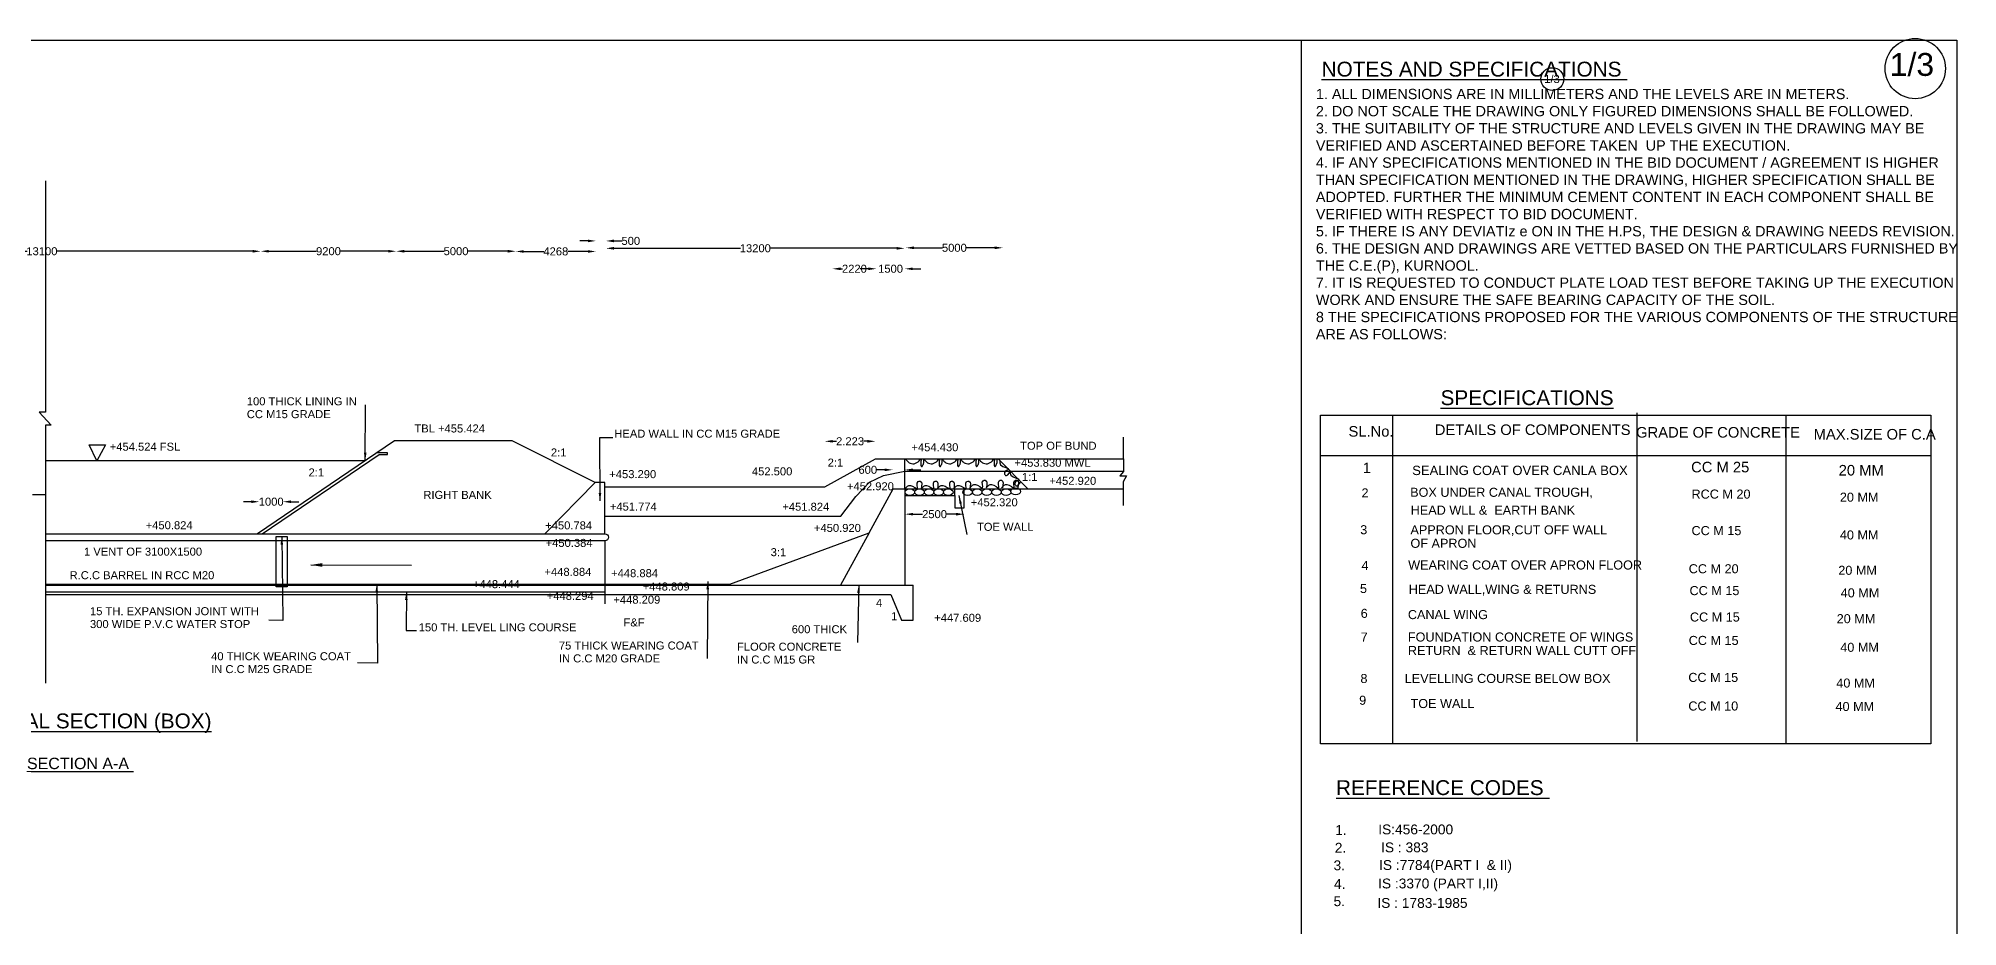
# Model space of a CAD drawing. Header units: millimetres. Extents: x -53221415 to -53206519, y 22145284 to 22155518.
# Drawn here: x -53214913 to -53206519, y 22151634 to 22155518 of the extents above; entities that cross this region are included whole.
import ezdxf

# ---------------------------------------------------------------- set-up
doc = ezdxf.new("R2010")
doc.units = ezdxf.units.MM
doc.header["$MEASUREMENT"] = 0
for name, color, linetype in [('DIMENSION', 7, 'Continuous'), ('DIMENSIONS', 7, 'Continuous'), ('DRAWING', 2, 'Continuous'), ('TEXT', 7, 'Continuous')]:
    doc.layers.add(name, color=color, linetype=linetype)
doc.styles.get("Standard").update_dxf_attribs({"font": 'arial.ttf', "height": 35})
doc.dimstyles.get("Standard").update_dxf_attribs({"dimtxt": 35, "dimasz": 35, "dimexe": 0.18, "dimexo": 0.0625, "dimgap": 0.09, "dimtad": 0, "dimdec": 0, "dimzin": 0, "dimdsep": 46, "dimtxsty": 'Standard', "dimcen": 0.09, "dimse1": 1, "dimse2": 1, "dimadec": 0, "dimazin": 0, "dimtfac": 1, "dimtdec": 0, "dimtofl": 0, "dimtmove": 0, "dimatfit": 3, "dimfxl": 1, "dimtolj": 1, "dimtzin": 0, "dimarcsym": 0})

# ---------------------------------------------------------------- blocks, each defined once
blk = doc.blocks.new('*D60')
at = {"layer": 'Defpoints', "color": 0}
for p in [(-53215855.3, 22154578.4), (-53213941, 22154587.3), (-53213941, 22154578.4)]:
    blk.add_point(p, dxfattribs=at)
at = {"layer": 'DIMENSION', "color": 0, "lineweight": -2}
for p, q in [((-53215820.3, 22154587.3), (-53214962.4, 22154587.3)), ((-53213976, 22154587.3), (-53214833.9, 22154587.3))]:
    blk.add_line(p, q, dxfattribs=at)
at = {"layer": 'DIMENSION', "color": 0}
for points in [[(-53215820.3, 22154593.2), (-53215820.3, 22154581.5), (-53215855.3, 22154587.3)], [(-53213976, 22154593.2), (-53213976, 22154581.5), (-53213941, 22154587.3)]]:
    blk.add_solid(points, dxfattribs=at)
at = {"layer": 'DIMENSION', "color": 0, "insert": (-53214898.1, 22154587.3), "char_height": 35, "attachment_point": 5}
blk.add_mtext('\\A1;13100', dxfattribs=at)
blk = doc.blocks.new('*D61')
at = {"layer": 'Defpoints', "color": 0}
for p in [(-53213941, 22154587.3), (-53213348.3, 22154587.5), (-53213348.3, 22154587.3)]:
    blk.add_point(p, dxfattribs=at)
at = {"layer": 'DIMENSION', "color": 0, "lineweight": -2}
for p, q in [((-53213906, 22154587.5), (-53213697, 22154587.5)), ((-53213383.3, 22154587.5), (-53213592.4, 22154587.5))]:
    blk.add_line(p, q, dxfattribs=at)
at = {"layer": 'DIMENSION', "color": 0}
for points in [[(-53213906, 22154593.3), (-53213906, 22154581.7), (-53213941, 22154587.5)], [(-53213383.3, 22154593.3), (-53213383.3, 22154581.7), (-53213348.3, 22154587.5)]]:
    blk.add_solid(points, dxfattribs=at)
at = {"layer": 'DIMENSION', "color": 0, "insert": (-53213644.7, 22154587.5), "char_height": 35, "attachment_point": 5}
blk.add_mtext('\\A1;9200', dxfattribs=at)
blk = doc.blocks.new('*D62')
at = {"layer": 'Defpoints', "color": 0}
for p in [(-53213348.3, 22154587.5), (-53212825.3, 22154587.5), (-53212825.3, 22154587.5)]:
    blk.add_point(p, dxfattribs=at)
at = {"layer": 'DIMENSION', "color": 0, "lineweight": -2}
for p, q in [((-53213313.3, 22154587.5), (-53213139.1, 22154587.5)), ((-53212860.3, 22154587.5), (-53213034.5, 22154587.5))]:
    blk.add_line(p, q, dxfattribs=at)
at = {"layer": 'DIMENSION', "color": 0}
for points in [[(-53213313.3, 22154593.3), (-53213313.3, 22154581.7), (-53213348.3, 22154587.5)], [(-53212860.3, 22154593.3), (-53212860.3, 22154581.7), (-53212825.3, 22154587.5)]]:
    blk.add_solid(points, dxfattribs=at)
at = {"layer": 'DIMENSION', "color": 0, "insert": (-53213086.8, 22154587.5), "char_height": 35, "attachment_point": 5}
blk.add_mtext('\\A1;5000', dxfattribs=at)
blk = doc.blocks.new('*D63')
at = {"layer": 'Defpoints', "color": 0}
for p in [(-53212825.3, 22154587.5), (-53212475.3, 22154587.5), (-53212475.3, 22154586.6)]:
    blk.add_point(p, dxfattribs=at)
at = {"layer": 'DIMENSION', "color": 0, "lineweight": -2}
for p, q in [((-53212790.3, 22154586.6), (-53212703.4, 22154586.6)), ((-53212510.3, 22154586.6), (-53212597.2, 22154586.6))]:
    blk.add_line(p, q, dxfattribs=at)
at = {"layer": 'DIMENSION', "color": 0}
for points in [[(-53212790.3, 22154592.4), (-53212790.3, 22154580.8), (-53212825.3, 22154586.6)], [(-53212510.3, 22154592.4), (-53212510.3, 22154580.8), (-53212475.3, 22154586.6)]]:
    blk.add_solid(points, dxfattribs=at)
at = {"layer": 'DIMENSION', "color": 0, "insert": (-53212650.3, 22154586.6), "char_height": 35, "attachment_point": 5}
blk.add_mtext('\\A1;4268', dxfattribs=at)
blk = doc.blocks.new('*D64')
at = {"layer": 'Defpoints', "color": 0}
for p in [(-53212475.3, 22154587.5), (-53212431.1, 22154632.6), (-53212431.1, 22154587.5)]:
    blk.add_point(p, dxfattribs=at)
at = {"layer": 'DIMENSION', "color": 0, "lineweight": -2}
for p, q in [((-53212510.3, 22154632.6), (-53212545.3, 22154632.6)), ((-53212396.1, 22154632.6), (-53212361.1, 22154632.6))]:
    blk.add_line(p, q, dxfattribs=at)
at = {"layer": 'DIMENSION', "color": 0}
for points in [[(-53212510.3, 22154638.5), (-53212510.3, 22154626.8), (-53212475.3, 22154632.6)], [(-53212396.1, 22154638.5), (-53212396.1, 22154626.8), (-53212431.1, 22154632.6)]]:
    blk.add_solid(points, dxfattribs=at)
at = {"layer": 'DIMENSION', "color": 0, "insert": (-53212322.4, 22154632.6), "char_height": 35, "attachment_point": 5}
blk.add_mtext('\\A1;500', dxfattribs=at)
blk = doc.blocks.new('*D65')
at = {"layer": 'Defpoints', "color": 0}
for p in [(-53212431.1, 22154587.5), (-53211124.6, 22154600.3), (-53211124.6, 22154587.5)]:
    blk.add_point(p, dxfattribs=at)
at = {"layer": 'DIMENSION', "color": 0, "lineweight": -2}
for p, q in [((-53212396.1, 22154600.3), (-53211842.1, 22154600.3)), ((-53211159.6, 22154600.3), (-53211713.6, 22154600.3))]:
    blk.add_line(p, q, dxfattribs=at)
at = {"layer": 'DIMENSION', "color": 0}
for points in [[(-53212396.1, 22154606.2), (-53212396.1, 22154594.5), (-53212431.1, 22154600.3)], [(-53211159.6, 22154606.2), (-53211159.6, 22154594.5), (-53211124.6, 22154600.3)]]:
    blk.add_solid(points, dxfattribs=at)
at = {"layer": 'DIMENSION', "color": 0, "insert": (-53211777.8, 22154600.3), "char_height": 35, "attachment_point": 5}
blk.add_mtext('\\A1;13200', dxfattribs=at)
blk = doc.blocks.new('*D66')
at = {"layer": 'Defpoints', "color": 0}
for p in [(-53211119, 22154601.3), (-53210695.6, 22154602.5), (-53210695.6, 22154601.3)]:
    blk.add_point(p, dxfattribs=at)
at = {"layer": 'DIMENSION', "color": 0, "lineweight": -2}
for p, q in [((-53211084, 22154602.5), (-53210959.6, 22154602.5)), ((-53210730.6, 22154602.5), (-53210855, 22154602.5))]:
    blk.add_line(p, q, dxfattribs=at)
at = {"layer": 'DIMENSION', "color": 0}
for points in [[(-53211084, 22154608.4), (-53211084, 22154596.7), (-53211119, 22154602.5)], [(-53210730.6, 22154608.4), (-53210730.6, 22154596.7), (-53210695.6, 22154602.5)]]:
    blk.add_solid(points, dxfattribs=at)
at = {"layer": 'DIMENSION', "color": 0, "insert": (-53210907.3, 22154602.5), "char_height": 35, "attachment_point": 5}
blk.add_mtext('\\A1;5000', dxfattribs=at)
blk = doc.blocks.new('*D67')
at = {"layer": 'Defpoints', "color": 0}
for p in [(-53211248.7, 22154510.8), (-53211248.7, 22154508.8), (-53211124.1, 22154508.8)]:
    blk.add_point(p, dxfattribs=at)
at = {"layer": 'DIMENSION', "color": 0, "lineweight": -2}
for p, q in [((-53211283.7, 22154510.8), (-53211318.7, 22154510.8)), ((-53211089.1, 22154510.8), (-53211054.1, 22154510.8))]:
    blk.add_line(p, q, dxfattribs=at)
at = {"layer": 'DIMENSION', "color": 0}
for points in [[(-53211283.7, 22154516.6), (-53211283.7, 22154505), (-53211248.7, 22154510.8)], [(-53211089.1, 22154516.6), (-53211089.1, 22154505), (-53211124.1, 22154510.8)]]:
    blk.add_solid(points, dxfattribs=at)
at = {"layer": 'DIMENSION', "color": 0, "insert": (-53211186.4, 22154510.8), "char_height": 35, "attachment_point": 5}
blk.add_mtext('\\A1;1500', dxfattribs=at)
blk = doc.blocks.new('*D68')
at = {"layer": 'Defpoints', "color": 0}
for p in [(-53211440.2, 22154510.8), (-53211440.2, 22154510.8), (-53211248.7, 22154510.8)]:
    blk.add_point(p, dxfattribs=at)
at = {"layer": 'DIMENSION', "color": 0, "lineweight": -2}
for p, q in [((-53211405.2, 22154510.8), (-53211397, 22154510.8)), ((-53211283.7, 22154510.8), (-53211291.8, 22154510.8))]:
    blk.add_line(p, q, dxfattribs=at)
at = {"layer": 'DIMENSION', "color": 0}
for points in [[(-53211405.2, 22154516.6), (-53211405.2, 22154505), (-53211440.2, 22154510.8)], [(-53211283.7, 22154516.6), (-53211283.7, 22154505), (-53211248.7, 22154510.8)]]:
    blk.add_solid(points, dxfattribs=at)
at = {"layer": 'DIMENSION', "color": 0, "insert": (-53211344.4, 22154510.8), "char_height": 35, "attachment_point": 5}
blk.add_mtext('\\A1;2220', dxfattribs=at)
blk = doc.blocks.new('*D69')
at = {"layer": 'Defpoints', "color": 0}
for p in [(-53213946.6, 22153492.1), (-53213946.6, 22153427.3), (-53213843.8, 22153427.3)]:
    blk.add_point(p, dxfattribs=at)
at = {"layer": 'DIMENSION', "color": 0, "lineweight": -2}
for p, q in [((-53213981.6, 22153492.1), (-53214016.6, 22153492.1)), ((-53213808.8, 22153492.1), (-53213773.8, 22153492.1))]:
    blk.add_line(p, q, dxfattribs=at)
at = {"layer": 'DIMENSION', "color": 0}
for points in [[(-53213981.6, 22153498), (-53213981.6, 22153486.3), (-53213946.6, 22153492.1)], [(-53213808.8, 22153498), (-53213808.8, 22153486.3), (-53213843.8, 22153492.1)]]:
    blk.add_solid(points, dxfattribs=at)
at = {"layer": 'DIMENSION', "color": 0, "insert": (-53213895.2, 22153492.1), "char_height": 35, "attachment_point": 5}
blk.add_mtext('\\A1;1000', dxfattribs=at)
blk = doc.blocks.new('*D70')
at = {"layer": 'Defpoints', "color": 0}
for p in [(-53211123.2, 22153434.7), (-53210864.8, 22153437.6), (-53210864.8, 22153434.7)]:
    blk.add_point(p, dxfattribs=at)
at = {"layer": 'DIMENSION', "color": 0, "lineweight": -2}
for p, q in [((-53211088.2, 22153437.6), (-53211046.6, 22153437.6)), ((-53210899.8, 22153437.6), (-53210941.4, 22153437.6))]:
    blk.add_line(p, q, dxfattribs=at)
at = {"layer": 'DIMENSION', "color": 0}
for points in [[(-53211088.2, 22153443.4), (-53211088.2, 22153431.8), (-53211123.2, 22153437.6)], [(-53210899.8, 22153443.4), (-53210899.8, 22153431.8), (-53210864.8, 22153437.6)]]:
    blk.add_solid(points, dxfattribs=at)
at = {"layer": 'DIMENSION', "color": 0, "insert": (-53210994, 22153437.6), "char_height": 35, "attachment_point": 5}
blk.add_mtext('\\A1;2500', dxfattribs=at)
blk = doc.blocks.new('*D71')
at = {"layer": 'Defpoints', "color": 0}
for p in [(-53211177.1, 22153631.5), (-53211177.1, 22153592.7), (-53211123.2, 22153592.7)]:
    blk.add_point(p, dxfattribs=at)
at = {"layer": 'DIMENSION', "color": 0, "lineweight": -2}
for p, q in [((-53211212.1, 22153631.5), (-53211247.1, 22153631.5)), ((-53211088.2, 22153631.5), (-53211053.2, 22153631.5))]:
    blk.add_line(p, q, dxfattribs=at)
at = {"layer": 'DIMENSION', "color": 0}
for points in [[(-53211212.1, 22153637.3), (-53211212.1, 22153625.7), (-53211177.1, 22153631.5)], [(-53211088.2, 22153637.3), (-53211088.2, 22153625.7), (-53211123.2, 22153631.5)]]:
    blk.add_solid(points, dxfattribs=at)
at = {"layer": 'DIMENSION', "color": 0, "insert": (-53211285.9, 22153631.5), "char_height": 35, "attachment_point": 5}
blk.add_mtext('\\A1;600', dxfattribs=at)
blk = doc.blocks.new('*D106')
at = {"layer": 'Defpoints', "color": 0}
for p in [(-53211252.5, 22153756.3), (-53211252.5, 22153679.3), (-53211474.3, 22153557.7)]:
    blk.add_point(p, dxfattribs=at)
at = {"layer": 'DIMENSION', "color": 0, "lineweight": -2}
for p, q in [((-53211439.3, 22153756.3), (-53211422.9, 22153756.3)), ((-53211287.5, 22153756.3), (-53211304, 22153756.3))]:
    blk.add_line(p, q, dxfattribs=at)
at = {"layer": 'DIMENSION', "color": 0}
for points in [[(-53211439.3, 22153762.2), (-53211439.3, 22153750.5), (-53211474.3, 22153756.3)], [(-53211287.5, 22153762.2), (-53211287.5, 22153750.5), (-53211252.5, 22153756.3)]]:
    blk.add_solid(points, dxfattribs=at)
at = {"layer": 'DIMENSION', "color": 0, "insert": (-53211363.4, 22153756.3), "char_height": 35, "attachment_point": 5}
blk.add_mtext('\\A1;2.223', dxfattribs=at)

msp = doc.modelspace()

# ---------------------------------------------------------------- linework, layer by layer
at = {"layer": 'DIMENSION', "color": 0}
msp.add_lwpolyline([(-53206523.6, 22145283.8), (-53221415, 22145283.8), (-53221415, 22155510.8), (-53206523.6, 22155510.8)], close=True, dxfattribs=at)
for points in [[(-53209390.8, 22155510.8), (-53209390.8, 22147108.2)], [(-53214691.2, 22153740.2), (-53214619.9, 22153740.2), (-53214657.4, 22153671.4), (-53214691.2, 22153740.2)], [(-53213484.1, 22153671.4), (-53214881.9, 22153671.4)], [(-53214881.9, 22153522), (-53214939.3, 22153522)]]:
    msp.add_lwpolyline(points, dxfattribs=at)
msp.add_circle((-53206704.8, 22155386.5), 131.8, dxfattribs=at)
for centre in [(-53211102.2, 22153534), (-53211059.9, 22153534), (-53211017.6, 22153534), (-53210975.8, 22153534), (-53210933.9, 22153534), (-53210849.3, 22153534), (-53210807.5, 22153534), (-53210765.6, 22153534), (-53210723.3, 22153534), (-53210681, 22153534), (-53210639.2, 22153537.4)]:
    msp.add_ellipse(centre, major_axis=(-20.9, 0), ratio=0.7171, dxfattribs=at)
for points in [[(-53211120.7, 22153679.3), (-53211109.9, 22153666.1), (-53211065.3, 22153667.3), (-53211053.4, 22153679.3), (-53211054.1, 22153663.4), (-53211050.7, 22153645.7), (-53211042.9, 22153656.9), (-53211040.5, 22153679.3)], [(-53211040.5, 22153679.3), (-53211029.7, 22153666.1), (-53210985.1, 22153667.3), (-53210973.2, 22153679.3), (-53210973.9, 22153663.4), (-53210970.5, 22153645.7), (-53210962.8, 22153656.9), (-53210960.3, 22153679.3)], [(-53210960.3, 22153679.3), (-53210949.6, 22153666.1), (-53210904.9, 22153667.3), (-53210893, 22153679.3), (-53210893.8, 22153663.4), (-53210890.4, 22153645.7), (-53210882.6, 22153656.9), (-53210880.2, 22153679.3)], [(-53210880.2, 22153679.3), (-53210869.4, 22153666.1), (-53210824.8, 22153667.3), (-53210812.9, 22153679.3), (-53210813.6, 22153663.4), (-53210810.2, 22153645.7), (-53210802.4, 22153656.9), (-53210800, 22153679.3)], [(-53210800, 22153679.3), (-53210789.2, 22153666.1), (-53210744.6, 22153667.3), (-53210732.7, 22153679.3), (-53210733.4, 22153663.4), (-53210730, 22153645.7), (-53210722.3, 22153656.9), (-53210719.8, 22153679.3)], [(-53210707.6, 22153670.5), (-53210705, 22153653.6), (-53210670.4, 22153633.2), (-53210688.2, 22153620.2), (-53210683.5, 22153607.3), (-53210662.3, 22153625.1)], [(-53211123.2, 22153549.1), (-53211099.7, 22153563.8), (-53211068.3, 22153549.1), (-53211066.3, 22153580.2), (-53211057, 22153582.1), (-53211052.2, 22153549.1)], [(-53211052.2, 22153549.1), (-53211028.7, 22153563.8), (-53210997.3, 22153549.1), (-53210995.4, 22153580.2), (-53210986.1, 22153582.1), (-53210981.3, 22153549.1)], [(-53210981.3, 22153549.1), (-53210957.8, 22153563.8), (-53210926.3, 22153549.1), (-53210924.4, 22153580.2), (-53210915.1, 22153582.1), (-53210910.3, 22153549.1)], [(-53210910.3, 22153549.1), (-53210886.8, 22153563.8), (-53210855.4, 22153549.1), (-53210853.5, 22153580.2), (-53210844.1, 22153582.1), (-53210839.3, 22153549.1)], [(-53210838.7, 22153553), (-53210815.2, 22153567.8), (-53210783.7, 22153553), (-53210781.8, 22153584.1), (-53210772.5, 22153586.1), (-53210767.7, 22153553)], [(-53210767.7, 22153553), (-53210744.2, 22153567.8), (-53210712.8, 22153553), (-53210710.8, 22153584.1), (-53210701.5, 22153586.1), (-53210696.7, 22153553)], [(-53210700.6, 22153552.9), (-53210677.1, 22153567.7), (-53210645.6, 22153552.9), (-53210643.7, 22153584), (-53210634.4, 22153586), (-53210629.6, 22153552.9)], [(-53210662.3, 22153625.1), (-53210659.7, 22153608.2), (-53210625.1, 22153587.8), (-53210642.9, 22153574.8), (-53210638.2, 22153561.9), (-53210617, 22153579.6)]]:
    msp.add_spline(points, degree=3, dxfattribs=at)
at = {"layer": 'DRAWING', "color": 0}
for points in [[(-53214882.5, 22154895.3), (-53214882.5, 22153883.9), (-53214909.8, 22153883.9), (-53214858.1, 22153827.6), (-53214881.9, 22153827.6), (-53214881.9, 22152698.5)], [(-53212435.6, 22153352.1), (-53212435.6, 22153575.7), (-53212478.1, 22153575.7), (-53212841.2, 22153758.6), (-53213355.5, 22153758.6), (-53213954.7, 22153352.1)], [(-53212435.6, 22153557.7), (-53211474.3, 22153557.7), (-53211252.5, 22153679.3), (-53210167.6, 22153679.3), (-53210167.6, 22153774.3)], [(-53213934.3, 22153352.1), (-53213423.5, 22153698), (-53213386.7, 22153698), (-53213386.7, 22153706.4), (-53213432.5, 22153706.4)], [(-53211123.2, 22153549.1), (-53211123.2, 22153679.3)], [(-53210716.3, 22153679.3), (-53210586.5, 22153549.1)], [(-53210167.6, 22153679.3), (-53210167.6, 22153624), (-53210183.5, 22153605.1), (-53210154.1, 22153605.1), (-53210169.1, 22153579.2), (-53210169.1, 22153475.7)], [(-53212698.6, 22153352.1), (-53212478.1, 22153575.7)], [(-53212435.6, 22153428.5), (-53211404.4, 22153428.5), (-53211337.6, 22153514.9), (-53211278, 22153577.1), (-53211216.6, 22153606.4), (-53211123.2, 22153625.1), (-53210167.6, 22153625.1)], [(-53211889.3, 22153131.6), (-53211279.6, 22153355.6), (-53211175.4, 22153549.1), (-53211123.2, 22153549.1), (-53211123.2, 22153127.6)], [(-53211123.2, 22153549.1), (-53210169.1, 22153549.1)], [(-53211123.2, 22153519.6), (-53210905.3, 22153519.6), (-53210905.3, 22153549.1)], [(-53210905.3, 22153519.6), (-53210905.3, 22153466.1), (-53210864.8, 22153466.1), (-53210864.8, 22153549.1)], [(-53212435.6, 22153321.6), (-53212435.6, 22153045.6)], [(-53211279.6, 22153355.6), (-53211405.5, 22153127.6)], [(-53214881.9, 22153131.6), (-53211889.3, 22153131.6)], [(-53214881.9, 22153127.6), (-53211889.3, 22153127.6)], [(-53214881.9, 22153098), (-53212435.6, 22153098)], [(-53214881.9, 22153086.9), (-53211889.3, 22153086.9)], [(-53211889.3, 22153086.9), (-53211184.9, 22153086.9), (-53211138.1, 22152973.7), (-53211088, 22152973.7), (-53211088, 22153127.6)], [(-53211889.3, 22153127.6), (-53211088, 22153127.6)]]:
    msp.add_lwpolyline(points, dxfattribs=at)
msp.add_lwpolyline([(-53214881.9, 22153352.1), (-53212435.6, 22153352.1, -1), (-53212435.6, 22153321.6), (-53214881.9, 22153321.6)], format="xyb", dxfattribs=at)
msp.add_lwpolyline([(-53213872.9, 22153339.6), (-53213825.6, 22153339.6), (-53213825.6, 22153119.2), (-53213872.9, 22153119.2)], close=True, dxfattribs=at)
at = {"layer": 'TEXT', "color": 0}
msp.add_lwpolyline([(-53206636.8, 22152432.9), (-53209305.8, 22152432.9), (-53209305.8, 22153870.8), (-53206636.8, 22153870.8)], close=True, dxfattribs=at)
for points in [[(-53208991, 22153870.8), (-53208991, 22152432.9)], [(-53207921.6, 22152443.5), (-53207921.6, 22153881.4)], [(-53207270.7, 22153870.8), (-53207270.7, 22152432.9)], [(-53209305.8, 22153694.5), (-53206636.8, 22153694.5)]]:
    msp.add_lwpolyline(points, dxfattribs=at)
msp.add_circle((-53208291.9, 22155340.4), 49.9, dxfattribs=at)

# ---------------------------------------------------------------- texts
at = {"layer": 'DIMENSION', "color": 0}
msp.add_text('1/3', height=100, dxfattribs=at).set_placement((-53206816.4, 22155354.4))
at = {"layer": 'DIMENSIONS', "color": 0, "insert": (-53209326.1, 22155297.7), "char_height": 45, "width": 2855.11, "attachment_point": 1}
msp.add_mtext('1. ALL DIMENSIONS ARE IN MILLIMETERS AND THE LEVELS ARE IN METERS. \\P2. DO NOT SCALE THE DRAWING ONLY FIGURED DIMENSIONS SHALL BE FOLLOWED. \\P3. THE SUITABILITY OF THE STRUCTURE AND LEVELS GIVEN IN THE DRAWING MAY BE VERIFIED AND ASCERTAINED BEFORE TAKEN  UP THE EXECUTION. \\P4. IF ANY SPECIFICATIONS MENTIONED IN THE BID DOCUMENT / AGREEMENT IS HIGHER THAN SPECIFICATION MENTIONED IN THE DRAWING, HIGHER SPECIFICATION SHALL BE ADOPTED. FURTHER THE MINIMUM CEMENT CONTENT IN EACH COMPONENT SHALL BE VERIFIED WITH RESPECT TO BID DOCUMENT. \\P5. IF THERE IS ANY DEVIATIz e ON IN THE H.PS, THE DESIGN & DRAWING NEEDS REVISION. \\P6. THE DESIGN AND DRAWINGS ARE VETTED BASED ON THE PARTICULARS FURNISHED BY THE C.E.(P), KURNOOL. \\P7. IT IS REQUESTED TO CONDUCT PLATE LOAD TEST BEFORE TAKING UP THE EXECUTION WORK AND ENSURE THE SAFE BEARING CAPACITY OF THE SOIL. \\P8 THE SPECIFICATIONS PROPOSED FOR THE VARIOUS COMPONENTS OF THE STRUCTURE ARE AS FOLLOWS: ', dxfattribs=at)
at = {"layer": 'TEXT', "color": 0}
for s, height, p in [('%%UNOTES AND SPECIFICATIONS ', 65, (-53209301.1, 22155351.4)), ('1/3', 35, (-53208327.4, 22155323.3)), ('%%USPECIFICATIONS', 65, (-53208780.9, 22153914.5)), ('CC M15 GRADE', 35, (-53214001.8, 22153857.6)), ('100 THICK LINING IN ', 35, (-53214001.8, 22153913.8)), ('TBL +455.424', 35, (-53213268.8, 22153795)), ('HEAD WALL IN CC M15 GRADE', 35, (-53212394.5, 22153772.2)), ('SL.No.', 46.17, (-53209183.6, 22153776.8)), ('DETAILS OF COMPONENTS ', 46.172, (-53208806.3, 22153783.9)), ('GRADE OF CONCRETE ', 46.172, (-53207925.7, 22153772.5)), ('MAX.SIZE OF C.A', 46.172, (-53207149.1, 22153764.1)), ('+454.524 FSL', 35, (-53214601.3, 22153715.3)), ('2:1', 35, (-53212672, 22153690)), ('+454.430', 35, (-53211095.1, 22153712.8)), ('TOP OF BUND', 35, (-53210619.6, 22153719.5)), ('2:1', 35, (-53213731.9, 22153602.8)), ('452.500', 35, (-53211792.7, 22153607.4)), ('2:1', 35, (-53211461.4, 22153645.7)), ('+453.830 MWL', 35, (-53210644.5, 22153645.1)), ('1', 46.2, (-53209121, 22153617.2)), ('SEALING COAT OVER CANLA BOX ', 40.895, (-53208904.9, 22153608.7)), ('CC M 25', 46.17, (-53207685, 22153620.5)), ('20 MM', 46.17, (-53207039.6, 22153606.8)), ('+453.290', 35, (-53212416.6, 22153595.2)), ('+452.920', 35, (-53211377, 22153542.2)), ('1:1', 35, (-53210611.7, 22153583)), ('+452.920', 35, (-53210492, 22153566.1)), ('BOX UNDER CANAL TROUGH,', 39.576, (-53208913.8, 22153513.6)), ('RIGHT BANK', 35, (-53213229.7, 22153504.6)), ('+451.774', 35, (-53212414, 22153453.3)), ('+451.824', 35, (-53211659.7, 22153452.8)), ('+452.320', 35, (-53210835.5, 22153472.1)), ('2', 39.6, (-53209126.6, 22153510.9)), ('HEAD WLL &  EARTH BANK', 39.576, (-53208911.4, 22153435.5)), ('RCC M 20', 39.58, (-53207683.3, 22153505.8)), ('20 MM', 39.58, (-53207034.4, 22153492.2)), ('+450.824', 35, (-53214444.1, 22153371.8)), ('+450.784', 35, (-53212696.9, 22153371.3)), ('+450.920', 35, (-53211521.4, 22153360)), ('TOE WALL', 35, (-53210808.4, 22153364.9)), ('3', 39.6, (-53209132.2, 22153349.8)), ('APPRON FLOOR,CUT OFF WALL', 39.576, (-53208912.5, 22153349.3)), ('CC M 15', 39.58, (-53207683.3, 22153346)), ('+450.384', 35, (-53212694.9, 22153294.5)), ('OF APRON', 39.58, (-53208912.5, 22153290.5)), ('40 MM', 39.58, (-53207034.4, 22153327.1)), ('1 VENT OF 3100X1500 ', 35, (-53214713.8, 22153256.4)), ('3:1', 35, (-53211710.7, 22153254)), ('4', 39.6, (-53209126.7, 22153193.5)), ('WEARING COAT OVER APRON FLOOR ', 39.576, (-53208922.4, 22153195.7)), ('CC M 20 ', 39.58, (-53207695.4, 22153179.2)), ('R.C.C BARREL IN RCC M20', 35, (-53214776.9, 22153153.3)), ('+448.444', 35, (-53213013, 22153114.1)), ('+448.884', 35, (-53212700, 22153168)), ('+448.884', 35, (-53212408.6, 22153162.2)), ('+448.809', 35, (-53212270.3, 22153103.8)), ('20 MM', 39.58, (-53207041.3, 22153172.5)), ('+448.294', 35, (-53212690.1, 22153062.7)), ('+448.209', 35, (-53212398.7, 22153046.3)), ('4', 35, (-53211250.1, 22153032.4)), ('5', 39.6, (-53209133.4, 22153092.8)), ('HEAD WALL,WING & RETURNS', 39.576, (-53208920, 22153089.1)), ('CC M 15 ', 39.58, (-53207692, 22153083.6)), ('40 MM', 39.58, (-53207030.9, 22153073.8)), ('300 WIDE P.V.C WATER STOP', 35, (-53214687.7, 22152939.6)), ('15 TH. EXPANSION JOINT WITH ', 35, (-53214687.7, 22152995.9)), ('F&F', 35, (-53212354.2, 22152946.8)), ('1', 35, (-53211183.7, 22152974.1)), ('+447.609', 35, (-53210995.4, 22152967.1)), ('6', 39.6, (-53209130.1, 22152984.2)), ('CANAL WING', 39.58, (-53208923.8, 22152978.7)), ('CC M 15 ', 39.58, (-53207690.2, 22152968.2)), ('20 MM ', 39.58, (-53207048.3, 22152960.9)), ('150 TH. LEVEL LING COURSE', 35, (-53213250, 22152925.3)), ('600 THICK ', 35, (-53211618.5, 22152917)), ('7', 39.6, (-53209130.2, 22152880.6)), ('FOUNDATION CONCRETE OF WINGS', 39.576, (-53208923.8, 22152880.7)), ('CC M 15 ', 39.58, (-53207695.5, 22152865.7)), ('40 THICK WEARING COAT ', 35, (-53214157.8, 22152798.9)), ('75 THICK WEARING COAT ', 35, (-53212636.9, 22152845.7)), ('IN C.C M20 GRADE', 35, (-53212636.9, 22152789.5)), ('FLOOR CONCRETE ', 35, (-53211858, 22152840.7)), ('IN C.C M15 GR', 35, (-53211858, 22152784.5)), ('RETURN  & RETURN WALL CUTT OFF ', 39.576, (-53208923.8, 22152821.8)), ('40 MM', 39.58, (-53207032.6, 22152835.8)), ('IN C.C M25 GRADE', 35, (-53214157.8, 22152742.7)), ('8', 39.6, (-53209131.3, 22152699.3)), ('LEVELLING COURSE BELOW BOX', 39.576, (-53208937.6, 22152699.6)), ('CC M 15 ', 39.58, (-53207697.2, 22152704.1)), ('40 MM', 39.58, (-53207050, 22152679.4)), ('9', 39.6, (-53209136.9, 22152604.2)), ('%%ULONGITUDINAL SECTION (BOX)', 65, (-53215533.3, 22152501)), ('TOE WALL', 39.58, (-53208912.1, 22152589.8)), ('CC M 10 ', 39.58, (-53207697.2, 22152579)), ('40 MM', 39.58, (-53207053.5, 22152576.9)), ('%%USECTION A-A ', 50, (-53214963.3, 22152322.7)), ('%%UREFERENCE CODES ', 65, (-53209238.1, 22152209.3)), ('1.   ', 43.04, (-53209241.7, 22152034.8)), ('IS:456-2000', 43.044, (-53209053.4, 22152037.5)), ('2.', 43.04, (-53209243.4, 22151957.4)), ('IS : 383', 43.04, (-53209040.9, 22151959)), ('3.', 43.04, (-53209248.9, 22151880.5)), ('IS :7784(PART I  & II)', 43.044, (-53209049.9, 22151881.9)), ('4.', 43.04, (-53209247, 22151799)), ('IS :3370 (PART I,II)', 43.044, (-53209054, 22151801.1)), ('5.', 43.04, (-53209248.8, 22151723.5)), ('IS : 1783-1985', 43.044, (-53209057.2, 22151716))]:
    msp.add_text(s, height=height, dxfattribs=at).set_placement(p)

# ---------------------------------------------------------------- dimensions: what is measured, and where the dimension line sits
at = {"layer": 'DIMENSION', "color": 0}
for base, p1, p2, text, picture, middle in [((-53212431.1, 22154632.6), (-53212475.3, 22154587.5), (-53212431.1, 22154587.5), '500', '*D64', (-53212322.4, 22154632.6)), ((-53213941, 22154587.3), (-53215855.3, 22154578.4), (-53213941, 22154578.4), '13100', '*D60', (-53214898.1, 22154587.3)), ((-53213348.3, 22154587.5), (-53213941, 22154587.3), (-53213348.3, 22154587.3), '9200', '*D61', (-53213644.7, 22154587.5)), ((-53212825.3, 22154587.5), (-53213348.3, 22154587.5), (-53212825.3, 22154587.5), '5000', '*D62', (-53213086.8, 22154587.5)), ((-53212475.3, 22154586.6), (-53212825.3, 22154587.5), (-53212475.3, 22154587.5), '4268', '*D63', (-53212650.3, 22154586.6)), ((-53211124.6, 22154600.3), (-53212431.1, 22154587.5), (-53211124.6, 22154587.5), '13200', '*D65', (-53211777.8, 22154600.3)), ((-53210695.6, 22154602.5), (-53211119, 22154601.3), (-53210695.6, 22154601.3), '5000', '*D66', (-53210907.3, 22154602.5)), ((-53211440.2, 22154510.8), (-53211248.7, 22154510.8), (-53211440.2, 22154510.8), '2220', '*D68', (-53211344.4, 22154510.8)), ((-53211248.7, 22154510.8), (-53211124.1, 22154508.8), (-53211248.7, 22154508.8), '1500', '*D67', (-53211186.4, 22154510.8)), ((-53211252.5, 22153756.3), (-53211474.3, 22153557.7), (-53211252.5, 22153679.3), '2.223', '*D106', (-53211363.4, 22153756.3)), ((-53211177.1, 22153631.5), (-53211123.2, 22153592.7), (-53211177.1, 22153592.7), '600', '*D71', (-53211285.9, 22153631.5)), ((-53213946.6, 22153492.1), (-53213843.8, 22153427.3), (-53213946.6, 22153427.3), '1000', '*D69', (-53213895.2, 22153492.1)), ((-53210864.8, 22153437.6), (-53211123.2, 22153434.7), (-53210864.8, 22153434.7), '2500', '*D70', (-53210994, 22153437.6))]:
    dim = msp.add_linear_dim(base=base, p1=p1, p2=p2, text=text, dimstyle='Standard', dxfattribs=at)
    dim.commit()
    dim.dimension.update_dxf_attribs({"geometry": picture, "text_midpoint": middle})

# ---------------------------------------------------------------- leaders
for points, override in [([(-53213484.1, 22153671.4), (-53213482, 22153915.2)], {"dimgap": 0.09, "dimtad": 0}), ([(-53212457.1, 22153495.6), (-53212458, 22153772.6), (-53212401.6, 22153772.6)], {"dimgap": 0.09, "dimtad": 0}), ([(-53210887.2, 22153518.8), (-53210852.1, 22153349.5)], {"dimgap": 0.09, "dimtad": 0}), ([(-53213849.2, 22153339.6), (-53213843.8, 22152972.7), (-53213906.1, 22152974.7)], {"dimgap": 0.09, "dimtad": 0}), ([(-53213721.4, 22153215.6), (-53213281.3, 22153215)], {"dimasz": 50, "dimgap": 0.09, "dimtad": 0}), ([(-53211985.8, 22153143.9), (-53211987.8, 22152806.1)], {"dimgap": 0.09, "dimtad": 0}), ([(-53213433.7, 22153131.6), (-53213430.7, 22152786.1), (-53213518.4, 22152786.9)], {"dimgap": 0.09, "dimtad": 0}), ([(-53213303.9, 22153098), (-53213305, 22152929.1), (-53213259, 22152928.8)], {"dimgap": 0.09, "dimtad": 0}), ([(-53211325.7, 22153127.6), (-53211331, 22152876.2)], {"dimgap": 0.09, "dimtad": 0})]:
    msp.add_leader(points, dimstyle='Standard', override=override, dxfattribs=at)

doc.saveas('drawing.dxf')
